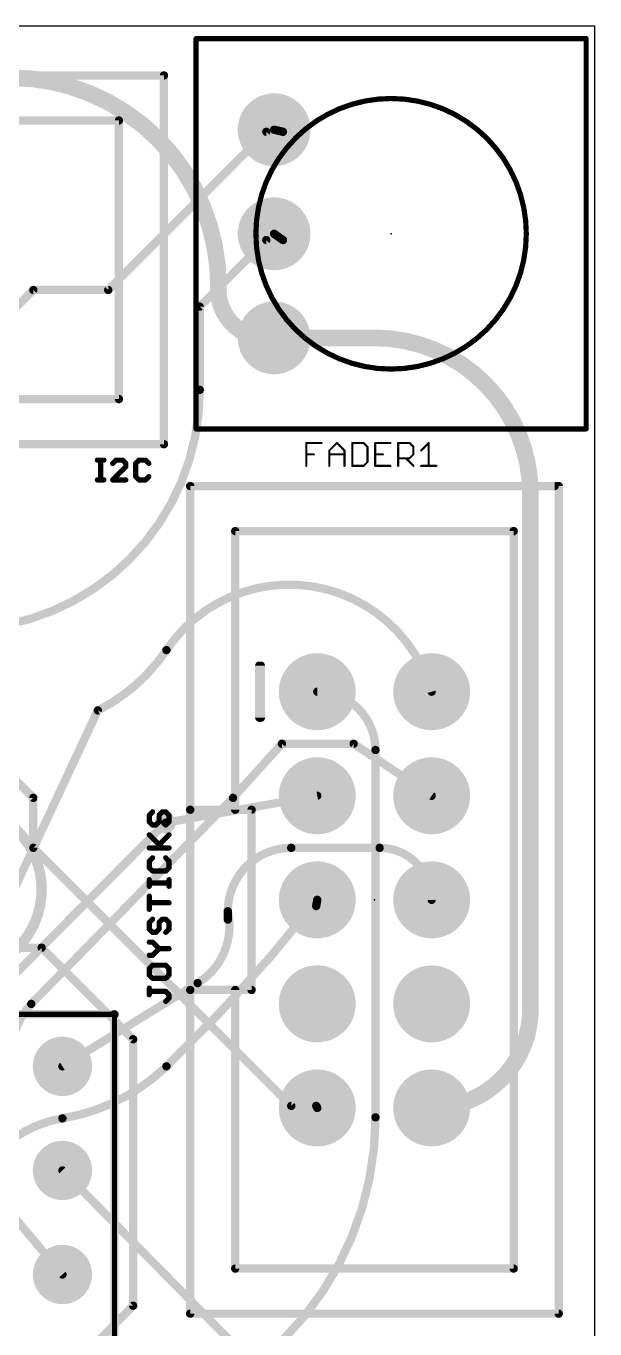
# Model space of a CAD drawing. Extents: x 0 to 40.9, y -0.1 to 59.7.
# Drawn here: x 27.05 to 40.95, y 27.88 to 59.68 of the extents above; entities that cross this region are included whole.
import ezdxf

# ---------------------------------------------------------------- set-up
doc = ezdxf.new("R2010")
doc.units = 0
for name, color, linetype in [('1', 22, 'CONTINUOUS'), ('16', 175, 'CONTINUOUS'), ('17', 82, 'CONTINUOUS'), ('18', 82, 'CONTINUOUS'), ('20', 7, 'CONTINUOUS'), ('21', 253, 'CONTINUOUS'), ('22', 253, 'CONTINUOUS'), ('23', 7, 'CONTINUOUS'), ('25', 253, 'CONTINUOUS'), ('51', 253, 'CONTINUOUS')]:
    doc.layers.add(name, color=color, linetype=linetype)

# ---------------------------------------------------------------- blocks, each defined once
blk = doc.blocks.new('ROUNDP')
at = {"const_width": 0.5}
blk.add_lwpolyline([(0, -0.25, 1), (0, 0.25, 1), (0, -0.25)], format="xyb", dxfattribs=at)
blk = doc.blocks.new('RECT')
blk.add_solid([(-0.5, -0.5), (0.5, -0.5), (-0.5, 0.5), (0.5, 0.5)])
blk = doc.blocks.new('ROUNDV')
at = {"const_width": 0.5}
blk.add_lwpolyline([(0, -0.25, 1), (0, 0.25, 1), (0, -0.25)], format="xyb", dxfattribs=at)

msp = doc.modelspace()

# ---------------------------------------------------------------- linework, layer by layer
at = {"layer": '1'}
for points, const_width in [([(31.75, 53.34, 0.4142), (26.67, 58.42)], 0.4064), ([(31.75, 53.34, 0.4806), (33.1089, 52.07)], 0.4064), ([(31.6484, 53.34, 1), (31.8516, 53.34)], 0.2032), ([(31.8513, 53.3322, 1), (31.6487, 53.3478)], 0.2032), ([(33.1089, 52.1716, 1), (33.1089, 51.9684)], 0.2032), ([(33.1235, 51.9695, 1), (33.0943, 52.1705)], 0.2032), ([(39.37, 48.26, 0.4142), (35.56, 52.07)], 0.4064), ([(35.56, 52.1716, 1), (35.56, 51.9684)], 0.2032), ([(35.56, 51.9684, 1), (35.56, 52.1716)], 0.2032), ([(39.4716, 48.26, 1), (39.2684, 48.26)], 0.2032), ([(39.2684, 48.26, 1), (39.4716, 48.26)], 0.2032), ([(35.5854, 42.0116, 0.4142), (34.163, 43.434)], 0.2032), ([(34.163, 43.4848, 1), (34.163, 43.3832)], 0.1016), ([(35.6362, 42.0116, 1), (35.5346, 42.0116)], 0.1016), ([(35.5346, 42.0116, 1), (35.6362, 42.0116)], 0.1016), ([(27.2796, 40.8432, 1), (27.178, 40.8432)], 0.1016), ([(27.1929, 40.8073, 1), (27.2647, 40.8791)], 0.1016), ([(34.1719, 40.844, 1), (34.1541, 40.944)], 0.1016), ([(30.4457, 40.2836, 1), (30.4635, 40.1836)], 0.1016), ([(27.2647, 39.6599, 1), (27.1929, 39.5881)], 0.1016), ([(27.178, 39.624, 1), (27.2796, 39.624)], 0.1016), ([(27.4679, 37.2215, 1), (27.3961, 37.1497)], 0.1016), ([(27.432, 37.1348, 1), (27.432, 37.2364)], 0.1016), ([(36.957, 33.274, 0.4142), (39.37, 35.687)], 0.4064), ([(39.4716, 35.687, 1), (39.2684, 35.687)], 0.2032), ([(39.2684, 35.687, 1), (39.4716, 35.687)], 0.2032), ([(29.718, 34.9504, 1), (29.6164, 34.9504)], 0.1016), ([(29.6313, 34.9145, 1), (29.7031, 34.9863)], 0.1016), ([(33.528, 33.3756, 1), (33.528, 33.274)], 0.1016), ([(33.4921, 33.2889, 1), (33.5639, 33.3607)], 0.1016), ([(34.183, 33.3475, 1), (34.0922, 33.3021)], 0.1016), ([(34.1376, 33.274, 1), (34.1376, 33.3756)], 0.1016), ([(36.957, 33.3756, 1), (36.957, 33.1724)], 0.2032), ([(27.94, 25.4, 0.4142), (35.5854, 33.0454)], 0.2032), ([(34.1176, 33.2513, 1), (34.2084, 33.2967)], 0.1016), ([(35.6362, 33.0454, 1), (35.5346, 33.0454)], 0.1016), ([(35.5346, 33.0454, 1), (35.6362, 33.0454)], 0.1016), ([(27.9011, 29.1773, 1), (27.9789, 29.2427)], 0.1016), ([(29.6164, 28.448, 1), (29.718, 28.448)], 0.1016), ([(29.7031, 28.4121, 1), (29.6313, 28.4839)], 0.1016)]:
    msp.add_lwpolyline(points, format="xyb", dxfattribs=dict(at, const_width=const_width))
for points, const_width in [([(33.1089, 52.07), (35.56, 52.07)], 0.4064), ([(39.37, 48.26), (39.37, 35.687)], 0.4064), ([(24.9936, 43.0784), (27.2288, 40.8432)], 0.2032), ([(35.5854, 33.0454), (35.5854, 42.0116)], 0.2032), ([(27.2288, 40.8432), (27.2288, 39.624)], 0.2032), ([(30.4546, 40.2336), (34.163, 40.894)], 0.2032), ([(27.2288, 39.624), (33.528, 33.3248)], 0.2032), ([(25.4, 37.1856), (27.432, 37.1856)], 0.2032), ([(27.432, 37.1856), (29.6672, 34.9504)], 0.2032), ([(29.6672, 34.9504), (29.6672, 28.448)], 0.2032), ([(27.94, 29.21), (24.1808, 33.6804)], 0.2032), ([(33.528, 33.3248), (34.1376, 33.3248)], 0.2032), ([(34.1376, 33.3248), (34.163, 33.274)], 0.2032), ([(29.6672, 28.448), (28.0416, 26.8224)], 0.2032)]:
    msp.add_lwpolyline(points, dxfattribs=dict(at, const_width=const_width))
at = {"layer": '16', "const_width": 0.2032}
for points in [[(33.3248, 57.0992), (33.1089, 57.15)], [(29.0576, 53.2384), (32.9184, 57.0992)], [(32.9184, 57.0992), (33.3248, 57.0992)], [(33.3248, 54.4576), (33.1089, 54.61)], [(32.9184, 54.4576), (31.2928, 52.832)], [(33.3248, 54.4576), (32.9184, 54.4576)], [(26.8224, 52.832), (27.2288, 53.2384)], [(27.2288, 53.2384), (29.0576, 53.2384)], [(31.2928, 50.8), (31.2928, 52.832)], [(26.7716, 38.6334), (28.8036, 42.9768)], [(33.2994, 42.164), (32.1056, 40.8432)], [(35.052, 42.164), (33.2994, 42.164)], [(36.957, 40.894), (35.052, 42.164)], [(32.1056, 40.8432), (27.178, 35.814)], [(26.2128, 35.9664), (30.4546, 40.2336)], [(33.528, 39.624), (35.687, 39.624)], [(31.9786, 38.0746), (31.9786, 37.8714)], [(34.163, 38.354), (34.1376, 38.2016)], [(27.94, 34.29), (31.242, 36.322)], [(36.957, 22.606), (27.94, 31.75)]]:
    msp.add_lwpolyline(points, dxfattribs=at)
at = {"layer": '16'}
for points, const_width in [([(33.1205, 57.1994, 1), (33.0973, 57.1006)], 0.1016), ([(32.9184, 57.15, 1), (32.9184, 57.0484)], 0.1016), ([(32.9543, 57.0633, 1), (32.8825, 57.1351)], 0.1016), ([(33.3132, 57.0498, 1), (33.3364, 57.1486)], 0.1016), ([(33.3248, 57.0484, 1), (33.3248, 57.15)], 0.1016), ([(33.1382, 54.6515, 1), (33.0796, 54.5685)], 0.1016), ([(32.9184, 54.5084, 1), (32.9184, 54.4068)], 0.1016), ([(32.9543, 54.4217, 1), (32.8825, 54.4935)], 0.1016), ([(33.2955, 54.4161, 1), (33.3541, 54.4991)], 0.1016), ([(33.3248, 54.4068, 1), (33.3248, 54.5084)], 0.1016), ([(27.2288, 53.2892, 1), (27.2288, 53.1876)], 0.1016), ([(27.2647, 53.2025, 1), (27.1929, 53.2743)], 0.1016), ([(29.0217, 53.2743, 1), (29.0935, 53.2025)], 0.1016), ([(29.0576, 53.1876, 1), (29.0576, 53.2892)], 0.1016), ([(31.3436, 52.832, 1), (31.242, 52.832)], 0.1016), ([(31.2569, 52.8679, 1), (31.3287, 52.7961)], 0.1016), ([(25.4508, 44.958, 0.4142), (31.2928, 50.8)], 0.2032), ([(31.3436, 50.8, 1), (31.242, 50.8)], 0.1016), ([(31.242, 50.8, 1), (31.3436, 50.8)], 0.1016), ([(36.957, 43.434, 0.6367), (30.48, 44.45)], 0.2032), ([(28.8036, 42.9768, 0.1294), (30.48, 44.45)], 0.2032), ([(30.4379, 44.4784, 1), (30.5221, 44.4216)], 0.1016), ([(30.5221, 44.4216, 1), (30.4379, 44.4784)], 0.1016), ([(36.9082, 43.4199, 1), (37.0058, 43.4481)], 0.1016), ([(28.7809, 43.0222, 1), (28.8263, 42.9314)], 0.1016), ([(28.8496, 42.9553, 1), (28.7576, 42.9983)], 0.1016), ([(33.2994, 42.2148, 1), (33.2994, 42.1132)], 0.1016), ([(33.3371, 42.1299, 1), (33.2617, 42.1981)], 0.1016), ([(35.0802, 42.2063, 1), (35.0238, 42.1217)], 0.1016), ([(35.052, 42.1132, 1), (35.052, 42.2148)], 0.1016), ([(32.0679, 40.8773, 1), (32.1433, 40.8091)], 0.1016), ([(32.1419, 40.8076, 1), (32.0693, 40.8788)], 0.1016), ([(36.9288, 40.8517, 1), (36.9852, 40.9363)], 0.1016), ([(30.4906, 40.1978, 1), (30.4186, 40.2694)], 0.1016), ([(33.528, 39.624, 0.4142), (31.9786, 38.0746)], 0.2032), ([(33.528, 39.6748, 1), (33.528, 39.5732)], 0.1016), ([(33.528, 39.5732, 1), (33.528, 39.6748)], 0.1016), ([(36.957, 38.354, 0.4142), (35.687, 39.624)], 0.2032), ([(35.687, 39.6748, 1), (35.687, 39.5732)], 0.1016), ([(35.687, 39.5732, 1), (35.687, 39.6748)], 0.1016), ([(30.48, 34.29, 0.0352), (34.163, 38.354)], 0.2032), ([(31.242, 36.322, 0.321), (31.9786, 38.0746)], 0.2032), ([(32.0294, 38.0746, 1), (31.9278, 38.0746)], 0.1016), ([(32.0281, 38.0859, 1), (31.9291, 38.0633)], 0.1016), ([(34.0875, 38.21, 1), (34.1877, 38.1932)], 0.1016), ([(34.2131, 38.3456, 1), (34.1129, 38.3624)], 0.1016), ([(34.2029, 38.3226, 1), (34.1231, 38.3854)], 0.1016), ([(36.9062, 38.354, 1), (37.0078, 38.354)], 0.1016), ([(31.9278, 38.0746, 1), (32.0294, 38.0746)], 0.1016), ([(31.9278, 37.8714, 1), (32.0294, 37.8714)], 0.1016), ([(31.2154, 36.3653, 1), (31.2686, 36.2787)], 0.1016), ([(31.2686, 36.2787, 1), (31.2154, 36.3653)], 0.1016), ([(27.178, 35.814, 0.179), (26.67, 34.544)], 0.2032), ([(27.1417, 35.8496, 1), (27.2143, 35.7784)], 0.1016), ([(27.2157, 35.7799, 1), (27.1403, 35.8481)], 0.1016), ([(27.94, 33.02, 0.1514), (30.48, 34.29)], 0.2032), ([(27.9134, 34.3333, 1), (27.9666, 34.2467)], 0.1016), ([(30.4449, 34.3267, 1), (30.5151, 34.2533)], 0.1016), ([(30.5151, 34.2533, 1), (30.4449, 34.3267)], 0.1016), ([(27.94, 33.02, 0.1514), (26.416, 32.258)], 0.2032), ([(27.9317, 33.0701, 1), (27.9483, 32.9699)], 0.1016), ([(27.9483, 32.9699, 1), (27.9317, 33.0701)], 0.1016), ([(27.9762, 31.7857, 1), (27.9038, 31.7143)], 0.1016)]:
    msp.add_lwpolyline(points, format="xyb", dxfattribs=dict(at, const_width=const_width))
at = {"layer": '20'}
for p, q in [((40.945, 59.68), (0, 59.68)), ((40.945, 0), (40.945, 59.68))]:
    msp.add_line(p, q, dxfattribs=at)
at = {"layer": '21'}
for points, const_width in [([(31.2039, 59.4043, 1), (31.2039, 59.3407)], 0.0635), ([(31.2356, 59.3725, 1), (31.1722, 59.3725)], 0.0635), ([(40.7607, 59.3725, 1), (40.6972, 59.3725)], 0.0635), ([(40.7289, 59.3407, 1), (40.7289, 59.4043)], 0.0635), ([(30.4708, 58.475, 1), (30.3692, 58.475)], 0.1016), ([(30.42, 58.4242, 1), (30.42, 58.5258)], 0.1016), ([(35.9664, 51.308, 1), (35.9664, 57.912, 1), (35.9664, 51.308)], 0.127), ([(31.2039, 49.8793, 1), (31.2039, 49.8158)], 0.0635), ([(31.1722, 49.8475, 1), (31.2356, 49.8475)], 0.0635), ([(40.6972, 49.8475, 1), (40.7607, 49.8475)], 0.0635), ([(40.7289, 49.8158, 1), (40.7289, 49.8793)], 0.0635), ([(30.3692, 49.475, 1), (30.4708, 49.475)], 0.1016), ([(30.42, 49.4242, 1), (30.42, 49.5258)], 0.1016), ([(31.1108, 48.454, 1), (31.0092, 48.454)], 0.1016), ([(31.06, 48.5048, 1), (31.06, 48.4032)], 0.1016), ([(39.96, 48.4032, 1), (39.96, 48.5048)], 0.1016), ([(40.1108, 48.454, 1), (40.0092, 48.454)], 0.1016), ([(32.8358, 44.069, 1), (32.7342, 44.069)], 0.1016), ([(32.7342, 42.799, 1), (32.8358, 42.799)], 0.1016), ([(31.1108, 40.554, 1), (31.0092, 40.554)], 0.1016), ([(31.06, 40.6048, 1), (31.06, 40.5032)], 0.1016), ([(31.0092, 40.554, 1), (31.1108, 40.554)], 0.1016), ([(32.6108, 40.554, 1), (32.5092, 40.554)], 0.1016), ([(32.56, 40.5032, 1), (32.56, 40.6048)], 0.1016), ([(27.432, 38.608, 0.2206), (26.7126, 40.1592)], 0.254), ([(26.4082, 36.8437, 0.2691), (27.432, 38.608)], 0.254), ([(31.1108, 36.154, 1), (31.0092, 36.154)], 0.1016), ([(31.06, 36.2048, 1), (31.06, 36.1032)], 0.1016), ([(32.56, 36.1032, 1), (32.56, 36.2048)], 0.1016), ([(31.0092, 36.154, 1), (31.1108, 36.154)], 0.1016), ([(32.5092, 36.154, 1), (32.6108, 36.154)], 0.1016), ([(29.2608, 35.56, 1), (29.1592, 35.56)], 0.1016), ([(29.21, 35.5092, 1), (29.21, 35.6108)], 0.1016), ([(31.06, 28.3048, 1), (31.06, 28.2032)], 0.1016), ([(31.0092, 28.254, 1), (31.1108, 28.254)], 0.1016), ([(40.0092, 28.254, 1), (40.1108, 28.254)], 0.1016), ([(40.06, 28.2032, 1), (40.06, 28.3048)], 0.1016)]:
    msp.add_lwpolyline(points, format="xyb", dxfattribs=dict(at, const_width=const_width))
for points, const_width in [([(31.2039, 59.3725), (31.2039, 49.8475)], 0.127), ([(40.7289, 59.3725), (31.2039, 59.3725)], 0.127), ([(40.7289, 49.8475), (40.7289, 59.3725)], 0.127), ([(10.22, 58.475), (30.42, 58.475)], 0.2032), ([(30.42, 58.475), (30.42, 49.475)], 0.2032), ([(31.2039, 49.8475), (40.7289, 49.8475)], 0.127), ([(30.42, 49.475), (22.52, 49.475)], 0.2032), ([(31.06, 40.554), (31.06, 48.454)], 0.2032), ([(31.06, 48.454), (39.96, 48.454)], 0.2032), ([(40.06, 48.454), (40.06, 28.254)], 0.2032), ([(32.785, 44.069), (32.785, 42.799)], 0.2032), ([(31.06, 36.154), (31.06, 40.554)], 0.2032), ([(31.06, 40.554), (32.56, 40.554)], 0.2032), ([(32.56, 40.554), (32.56, 36.154)], 0.2032), ([(31.06, 28.254), (31.06, 36.154)], 0.2032), ([(32.56, 36.154), (31.06, 36.154)], 0.2032), ([(11.43, 35.56), (29.21, 35.56)], 0.2032), ([(29.21, 35.56), (29.21, 0)], 0.2032), ([(40.06, 28.254), (31.06, 28.254)], 0.2032)]:
    msp.add_lwpolyline(points, dxfattribs=dict(at, const_width=const_width))
at = {"layer": '22', "const_width": 0.2032}
msp.add_lwpolyline([(32.747, 44.069), (32.747, 42.799)], dxfattribs=at)
at = {"layer": '22', "const_width": 0.1016}
for points in [[(32.7978, 44.069, 1), (32.6962, 44.069)], [(32.6962, 42.799, 1), (32.7978, 42.799)]]:
    msp.add_lwpolyline(points, format="xyb", dxfattribs=at)
at = {"layer": '23'}
for p in [(35.9664, 54.61), (35.56, 38.354)]:
    msp.add_point(p, dxfattribs=at)
at = {"layer": '25'}
for points, const_width in [([(33.8939, 48.9458), (33.8939, 49.5051)], 0.0508), ([(33.8939, 49.5051), (34.2668, 49.5051)], 0.0508), ([(34.4552, 49.3187), (34.6417, 49.5051)], 0.0508), ([(34.4552, 48.9458), (34.4552, 49.3187)], 0.0508), ([(34.6417, 49.5051), (34.8281, 49.3187)], 0.0508), ([(34.8281, 49.3187), (34.8281, 48.9458)], 0.0508), ([(35.0166, 49.5051), (35.0166, 48.9458)], 0.0508), ([(35.2962, 49.5051), (35.0166, 49.5051)], 0.0508), ([(35.3894, 49.4119), (35.2962, 49.5051)], 0.0508), ([(35.3894, 49.039), (35.3894, 49.4119)], 0.0508), ([(35.9507, 49.5051), (35.5779, 49.5051)], 0.0508), ([(35.5779, 49.5051), (35.5779, 48.9458)], 0.0508), ([(36.1392, 48.9458), (36.1392, 49.5051)], 0.0508), ([(36.1392, 49.5051), (36.4188, 49.5051)], 0.0508), ([(36.4188, 49.5051), (36.512, 49.4119)], 0.0508), ([(36.512, 49.4119), (36.512, 49.2254)], 0.0508), ([(36.7005, 49.3187), (36.8869, 49.5051)], 0.0508), ([(36.8869, 49.5051), (36.8869, 48.9458)], 0.0508), ([(28.7927, 49.0859), (28.9537, 49.0859)], 0.127), ([(28.8732, 48.6029), (28.8732, 49.0859)], 0.127), ([(29.2474, 49.0859), (29.1669, 49.0054)], 0.127), ([(29.1669, 48.6029), (29.4889, 48.9249)], 0.127), ([(29.4084, 49.0859), (29.2474, 49.0859)], 0.127), ([(29.4889, 49.0054), (29.4084, 49.0859)], 0.127), ([(29.4889, 48.9249), (29.4889, 49.0054)], 0.127), ([(29.8087, 49.0859), (29.7282, 49.0054)], 0.127), ([(29.7282, 49.0054), (29.7282, 48.6834)], 0.127), ([(29.9697, 49.0859), (29.8087, 49.0859)], 0.127), ([(30.0502, 49.0054), (29.9697, 49.0859)], 0.127), ([(33.8939, 49.2254), (34.0804, 49.2254)], 0.0508), ([(34.4552, 49.2254), (34.8281, 49.2254)], 0.0508), ([(35.0166, 48.9458), (35.2962, 48.9458)], 0.0508), ([(35.2962, 48.9458), (35.3894, 49.039)], 0.0508), ([(35.5779, 49.2254), (35.7643, 49.2254)], 0.0508), ([(35.5779, 48.9458), (35.9507, 48.9458)], 0.0508), ([(36.4188, 49.1322), (36.1392, 49.1322)], 0.0508), ([(36.3256, 49.1322), (36.512, 48.9458)], 0.0508), ([(36.512, 49.2254), (36.4188, 49.1322)], 0.0508), ([(36.7005, 48.9458), (37.0733, 48.9458)], 0.0508), ([(28.7927, 48.6029), (28.9537, 48.6029)], 0.127), ([(29.4889, 48.6029), (29.1669, 48.6029)], 0.127), ([(29.7282, 48.6834), (29.8087, 48.6029)], 0.127), ([(29.8087, 48.6029), (29.9697, 48.6029)], 0.127), ([(29.9697, 48.6029), (30.0502, 48.6834)], 0.127), ([(30.141, 40.5029), (30.0605, 40.4224)], 0.127), ([(30.0605, 40.4224), (30.0605, 40.2614)], 0.127), ([(30.302, 40.4224), (30.3825, 40.5029)], 0.127), ([(30.302, 40.2614), (30.302, 40.4224)], 0.127), ([(30.3825, 40.5029), (30.463, 40.5029)], 0.127), ([(30.463, 40.5029), (30.5435, 40.4224)], 0.127), ([(30.5435, 40.4224), (30.5435, 40.2614)], 0.127), ([(30.0605, 40.2614), (30.141, 40.1809)], 0.127), ([(30.141, 40.1809), (30.2215, 40.1809)], 0.127), ([(30.2215, 40.1809), (30.302, 40.2614)], 0.127), ([(30.5435, 40.2614), (30.463, 40.1809)], 0.127), ([(30.3825, 39.6196), (30.0605, 39.9416)], 0.127), ([(30.302, 39.7001), (30.5435, 39.9416)], 0.127), ([(30.0605, 39.6196), (30.5435, 39.6196)], 0.127), ([(30.141, 39.3803), (30.0605, 39.2998)], 0.127), ([(30.5435, 39.2998), (30.463, 39.3803)], 0.127), ([(30.0605, 39.2998), (30.0605, 39.1388)], 0.127), ([(30.0605, 39.1388), (30.141, 39.0583)], 0.127), ([(30.141, 39.0583), (30.463, 39.0583)], 0.127), ([(30.463, 39.0583), (30.5435, 39.1388)], 0.127), ([(30.5435, 39.1388), (30.5435, 39.2998)], 0.127), ([(30.0605, 38.684), (30.0605, 38.8451)], 0.127), ([(30.5435, 38.7645), (30.0605, 38.7645)], 0.127), ([(30.5435, 38.684), (30.5435, 38.8451)], 0.127), ([(30.0605, 38.1227), (30.0605, 38.4447)], 0.127), ([(30.5435, 38.2837), (30.0605, 38.2837)], 0.127), ([(30.141, 37.8834), (30.0605, 37.8029)], 0.127), ([(30.0605, 37.8029), (30.0605, 37.6419)], 0.127), ([(30.302, 37.8029), (30.3825, 37.8834)], 0.127), ([(30.302, 37.6419), (30.302, 37.8029)], 0.127), ([(30.3825, 37.8834), (30.463, 37.8834)], 0.127), ([(30.463, 37.8834), (30.5435, 37.8029)], 0.127), ([(30.5435, 37.8029), (30.5435, 37.6419)], 0.127), ([(30.0605, 37.6419), (30.141, 37.5614)], 0.127), ([(30.141, 37.5614), (30.2215, 37.5614)], 0.127), ([(30.2215, 37.5614), (30.302, 37.6419)], 0.127), ([(30.5435, 37.6419), (30.463, 37.5614)], 0.127), ([(30.141, 37.3221), (30.0605, 37.3221)], 0.127), ([(30.302, 37.1611), (30.141, 37.3221)], 0.127), ([(30.141, 37.0001), (30.302, 37.1611)], 0.127), ([(30.302, 37.1611), (30.5435, 37.1611)], 0.127), ([(30.0605, 37.0001), (30.141, 37.0001)], 0.127), ([(30.141, 36.7608), (30.0605, 36.6803)], 0.127), ([(30.0605, 36.6803), (30.0605, 36.5193)], 0.127), ([(30.0605, 36.5193), (30.141, 36.4388)], 0.127), ([(30.463, 36.7608), (30.141, 36.7608)], 0.127), ([(30.5435, 36.6803), (30.463, 36.7608)], 0.127), ([(30.463, 36.4388), (30.5435, 36.5193)], 0.127), ([(30.5435, 36.5193), (30.5435, 36.6803)], 0.127), ([(30.0605, 36.0385), (30.0605, 36.1995)], 0.127), ([(30.141, 36.4388), (30.463, 36.4388)], 0.127), ([(30.463, 36.119), (30.0605, 36.119)], 0.127), ([(30.5435, 36.0385), (30.463, 36.119)], 0.127), ([(30.463, 35.8775), (30.5435, 35.958)], 0.127), ([(30.5435, 35.958), (30.5435, 36.0385)], 0.127)]:
    msp.add_lwpolyline(points, dxfattribs=dict(at, const_width=const_width))
for points, const_width in [([(33.9066, 49.5051, 1), (33.8812, 49.5051)], 0.0254), ([(33.8939, 49.5178, 1), (33.8939, 49.4924)], 0.0254), ([(34.2668, 49.4924, 1), (34.2668, 49.5178)], 0.0254), ([(34.4679, 49.3187, 1), (34.4425, 49.3187)], 0.0254), ([(34.4463, 49.3276, 1), (34.4642, 49.3097)], 0.0254), ([(34.6506, 49.5141, 1), (34.6327, 49.4961)], 0.0254), ([(34.6506, 49.4961, 1), (34.6327, 49.5141)], 0.0254), ([(34.8408, 49.3187, 1), (34.8154, 49.3187)], 0.0254), ([(34.8191, 49.3097, 1), (34.8371, 49.3276)], 0.0254), ([(35.0293, 49.5051, 1), (35.0038, 49.5051)], 0.0254), ([(35.0166, 49.5178, 1), (35.0166, 49.4924)], 0.0254), ([(35.3052, 49.5141, 1), (35.2872, 49.4961)], 0.0254), ([(35.2962, 49.4924, 1), (35.2962, 49.5178)], 0.0254), ([(35.4021, 49.4119, 1), (35.3767, 49.4119)], 0.0254), ([(35.3804, 49.4029, 1), (35.3984, 49.4208)], 0.0254), ([(35.5779, 49.5178, 1), (35.5779, 49.4924)], 0.0254), ([(35.5906, 49.5051, 1), (35.5652, 49.5051)], 0.0254), ([(35.9507, 49.4924, 1), (35.9507, 49.5178)], 0.0254), ([(36.1519, 49.5051, 1), (36.1265, 49.5051)], 0.0254), ([(36.1392, 49.5178, 1), (36.1392, 49.4924)], 0.0254), ([(36.4278, 49.5141, 1), (36.4098, 49.4961)], 0.0254), ([(36.4188, 49.4924, 1), (36.4188, 49.5178)], 0.0254), ([(36.5247, 49.4119, 1), (36.4993, 49.4119)], 0.0254), ([(36.503, 49.4029, 1), (36.521, 49.4208)], 0.0254), ([(36.6915, 49.3276, 1), (36.7095, 49.3097)], 0.0254), ([(36.8996, 49.5051, 1), (36.8742, 49.5051)], 0.0254), ([(36.8959, 49.4961, 1), (36.8779, 49.5141)], 0.0254), ([(28.7927, 49.1177, 1), (28.7927, 49.0542)], 0.0635), ([(28.9049, 49.0859, 1), (28.8414, 49.0859)], 0.0635), ([(28.9537, 49.0542, 1), (28.9537, 49.1177)], 0.0635), ([(29.1444, 49.0279, 1), (29.1893, 48.983)], 0.0635), ([(29.2474, 49.1177, 1), (29.2474, 49.0542)], 0.0635), ([(29.2698, 49.0635, 1), (29.2249, 49.1084)], 0.0635), ([(29.4308, 49.1084, 1), (29.3859, 49.0635)], 0.0635), ([(29.4084, 49.0542, 1), (29.4084, 49.1177)], 0.0635), ([(29.5206, 49.0054, 1), (29.4571, 49.0054)], 0.0635), ([(29.4664, 48.983, 1), (29.5113, 49.0279)], 0.0635), ([(29.5113, 48.9025, 1), (29.4664, 48.9474)], 0.0635), ([(29.7599, 49.0054, 1), (29.6964, 49.0054)], 0.0635), ([(29.7057, 49.0279, 1), (29.7506, 48.983)], 0.0635), ([(29.8087, 49.1177, 1), (29.8087, 49.0542)], 0.0635), ([(29.8311, 49.0635, 1), (29.7862, 49.1084)], 0.0635), ([(29.9921, 49.1084, 1), (29.9472, 49.0635)], 0.0635), ([(29.9697, 49.0542, 1), (29.9697, 49.1177)], 0.0635), ([(30.0277, 48.983, 1), (30.0726, 49.0279)], 0.0635), ([(33.8939, 49.2381, 1), (33.8939, 49.2127)], 0.0254), ([(34.0804, 49.2127, 1), (34.0804, 49.2381)], 0.0254), ([(34.4552, 49.2381, 1), (34.4552, 49.2127)], 0.0254), ([(34.8281, 49.2127, 1), (34.8281, 49.2381)], 0.0254), ([(35.0166, 48.9585, 1), (35.0166, 48.9331)], 0.0254), ([(35.2962, 48.9331, 1), (35.2962, 48.9585)], 0.0254), ([(35.3767, 49.039, 1), (35.4021, 49.039)], 0.0254), ([(35.3984, 49.03, 1), (35.3804, 49.048)], 0.0254), ([(35.5779, 49.2381, 1), (35.5779, 49.2127)], 0.0254), ([(35.5779, 48.9585, 1), (35.5779, 48.9331)], 0.0254), ([(35.7643, 49.2127, 1), (35.7643, 49.2381)], 0.0254), ([(35.9507, 48.9331, 1), (35.9507, 48.9585)], 0.0254), ([(36.1392, 49.1449, 1), (36.1392, 49.1195)], 0.0254), ([(36.3346, 49.1412, 1), (36.3166, 49.1232)], 0.0254), ([(36.4098, 49.1412, 1), (36.4278, 49.1232)], 0.0254), ([(36.4188, 49.1195, 1), (36.4188, 49.1449)], 0.0254), ([(36.4993, 49.2254, 1), (36.5247, 49.2254)], 0.0254), ([(36.521, 49.2165, 1), (36.503, 49.2344)], 0.0254), ([(36.7005, 48.9585, 1), (36.7005, 48.9331)], 0.0254), ([(37.0733, 48.9331, 1), (37.0733, 48.9585)], 0.0254), ([(28.7927, 48.6347, 1), (28.7927, 48.5712)], 0.0635), ([(28.9537, 48.5712, 1), (28.9537, 48.6347)], 0.0635), ([(29.1444, 48.6254, 1), (29.1893, 48.5804)], 0.0635), ([(29.1669, 48.6347, 1), (29.1669, 48.5712)], 0.0635), ([(29.4571, 48.9249, 1), (29.5206, 48.9249)], 0.0635), ([(29.4889, 48.5712, 1), (29.4889, 48.6347)], 0.0635), ([(29.7506, 48.7059, 1), (29.7057, 48.6609)], 0.0635), ([(29.6964, 48.6834, 1), (29.7599, 48.6834)], 0.0635), ([(29.8087, 48.6347, 1), (29.8087, 48.5712)], 0.0635), ([(29.7862, 48.5804, 1), (29.8311, 48.6254)], 0.0635), ([(29.9472, 48.6254, 1), (29.9921, 48.5804)], 0.0635), ([(29.9697, 48.5712, 1), (29.9697, 48.6347)], 0.0635), ([(30.0726, 48.6609, 1), (30.0277, 48.7059)], 0.0635), ([(33.8812, 48.9458, 1), (33.9066, 48.9458)], 0.0254), ([(34.4425, 48.9458, 1), (34.4679, 48.9458)], 0.0254), ([(34.8154, 48.9458, 1), (34.8408, 48.9458)], 0.0254), ([(35.0038, 48.9458, 1), (35.0293, 48.9458)], 0.0254), ([(35.2872, 48.9548, 1), (35.3052, 48.9368)], 0.0254), ([(35.5652, 48.9458, 1), (35.5906, 48.9458)], 0.0254), ([(36.1265, 48.9458, 1), (36.1519, 48.9458)], 0.0254), ([(36.503, 48.9368, 1), (36.521, 48.9548)], 0.0254), ([(36.8742, 48.9458, 1), (36.8996, 48.9458)], 0.0254), ([(28.8414, 48.6029, 1), (28.9049, 48.6029)], 0.0635), ([(30.0922, 40.4224, 1), (30.0287, 40.4224)], 0.0635), ([(30.038, 40.4448, 1), (30.0829, 40.3999)], 0.0635), ([(30.1634, 40.4804, 1), (30.1185, 40.5253)], 0.0635), ([(30.3337, 40.4224, 1), (30.2702, 40.4224)], 0.0635), ([(30.2795, 40.4448, 1), (30.3244, 40.3999)], 0.0635), ([(30.3825, 40.5346, 1), (30.3825, 40.4711)], 0.0635), ([(30.4049, 40.4804, 1), (30.36, 40.5253)], 0.0635), ([(30.4855, 40.5253, 1), (30.4405, 40.4804)], 0.0635), ([(30.463, 40.4711, 1), (30.463, 40.5346)], 0.0635), ([(30.5753, 40.4224, 1), (30.5118, 40.4224)], 0.0635), ([(30.521, 40.3999, 1), (30.566, 40.4448)], 0.0635), ([(30.0829, 40.2838, 1), (30.038, 40.2389)], 0.0635), ([(30.0287, 40.2614, 1), (30.0922, 40.2614)], 0.0635), ([(30.141, 40.2126, 1), (30.141, 40.1491)], 0.0635), ([(30.1185, 40.1584, 1), (30.1634, 40.2033)], 0.0635), ([(30.199, 40.2033, 1), (30.2439, 40.1584)], 0.0635), ([(30.2215, 40.1491, 1), (30.2215, 40.2126)], 0.0635), ([(30.2702, 40.2614, 1), (30.3337, 40.2614)], 0.0635), ([(30.3244, 40.2389, 1), (30.2795, 40.2838)], 0.0635), ([(30.4405, 40.2033, 1), (30.4855, 40.1584)], 0.0635), ([(30.5118, 40.2614, 1), (30.5753, 40.2614)], 0.0635), ([(30.566, 40.2389, 1), (30.521, 40.2838)], 0.0635), ([(30.0829, 39.964, 1), (30.038, 39.9191)], 0.0635), ([(30.2795, 39.7225, 1), (30.3244, 39.6776)], 0.0635), ([(30.566, 39.9191, 1), (30.521, 39.964)], 0.0635), ([(30.0605, 39.6513, 1), (30.0605, 39.5878)], 0.0635), ([(30.1634, 39.3578, 1), (30.1185, 39.4027)], 0.0635), ([(30.36, 39.5971, 1), (30.4049, 39.642)], 0.0635), ([(30.4855, 39.4027, 1), (30.4405, 39.3578)], 0.0635), ([(30.5435, 39.5878, 1), (30.5435, 39.6513)], 0.0635), ([(30.0922, 39.2998, 1), (30.0287, 39.2998)], 0.0635), ([(30.038, 39.3222, 1), (30.0829, 39.2773)], 0.0635), ([(30.0829, 39.1612, 1), (30.038, 39.1163)], 0.0635), ([(30.0287, 39.1388, 1), (30.0922, 39.1388)], 0.0635), ([(30.141, 39.09, 1), (30.141, 39.0265)], 0.0635), ([(30.463, 39.0265, 1), (30.463, 39.09)], 0.0635), ([(30.5753, 39.2998, 1), (30.5118, 39.2998)], 0.0635), ([(30.5118, 39.1388, 1), (30.5753, 39.1388)], 0.0635), ([(30.521, 39.2773, 1), (30.566, 39.3222)], 0.0635), ([(30.566, 39.1163, 1), (30.521, 39.1612)], 0.0635), ([(30.0922, 38.8451, 1), (30.0287, 38.8451)], 0.0635), ([(30.0605, 38.7963, 1), (30.0605, 38.7328)], 0.0635), ([(30.1185, 39.0358, 1), (30.1634, 39.0807)], 0.0635), ([(30.4405, 39.0807, 1), (30.4855, 39.0358)], 0.0635), ([(30.5753, 38.8451, 1), (30.5118, 38.8451)], 0.0635), ([(30.5435, 38.7328, 1), (30.5435, 38.7963)], 0.0635), ([(30.0287, 38.684, 1), (30.0922, 38.684)], 0.0635), ([(30.0922, 38.4447, 1), (30.0287, 38.4447)], 0.0635), ([(30.5118, 38.684, 1), (30.5753, 38.684)], 0.0635), ([(30.0605, 38.3155, 1), (30.0605, 38.252)], 0.0635), ([(30.5435, 38.252, 1), (30.5435, 38.3155)], 0.0635), ([(30.0287, 38.1227, 1), (30.0922, 38.1227)], 0.0635), ([(30.0922, 37.8029, 1), (30.0287, 37.8029)], 0.0635), ([(30.038, 37.8254, 1), (30.0829, 37.7805)], 0.0635), ([(30.1634, 37.861, 1), (30.1185, 37.9059)], 0.0635), ([(30.3337, 37.8029, 1), (30.2702, 37.8029)], 0.0635), ([(30.2795, 37.8254, 1), (30.3244, 37.7805)], 0.0635), ([(30.3825, 37.9152, 1), (30.3825, 37.8517)], 0.0635), ([(30.4049, 37.861, 1), (30.36, 37.9059)], 0.0635), ([(30.4855, 37.9059, 1), (30.4405, 37.861)], 0.0635), ([(30.463, 37.8517, 1), (30.463, 37.9152)], 0.0635), ([(30.5753, 37.8029, 1), (30.5118, 37.8029)], 0.0635), ([(30.521, 37.7805, 1), (30.566, 37.8254)], 0.0635), ([(30.0829, 37.6644, 1), (30.038, 37.6195)], 0.0635), ([(30.0287, 37.6419, 1), (30.0922, 37.6419)], 0.0635), ([(30.141, 37.5932, 1), (30.141, 37.5297)], 0.0635), ([(30.1185, 37.539, 1), (30.1634, 37.5839)], 0.0635), ([(30.199, 37.5839, 1), (30.2439, 37.539)], 0.0635), ([(30.2215, 37.5297, 1), (30.2215, 37.5932)], 0.0635), ([(30.2702, 37.6419, 1), (30.3337, 37.6419)], 0.0635), ([(30.3244, 37.6195, 1), (30.2795, 37.6644)], 0.0635), ([(30.4405, 37.5839, 1), (30.4855, 37.539)], 0.0635), ([(30.5118, 37.6419, 1), (30.5753, 37.6419)], 0.0635), ([(30.566, 37.6195, 1), (30.521, 37.6644)], 0.0635), ([(30.0605, 37.3539, 1), (30.0605, 37.2904)], 0.0635), ([(30.1634, 37.3446, 1), (30.1185, 37.2997)], 0.0635), ([(30.141, 37.2904, 1), (30.141, 37.3539)], 0.0635), ([(30.302, 37.1929, 1), (30.302, 37.1294)], 0.0635), ([(30.3244, 37.1387, 1), (30.2795, 37.1836)], 0.0635), ([(30.2795, 37.1387, 1), (30.3244, 37.1836)], 0.0635), ([(30.5435, 37.1294, 1), (30.5435, 37.1929)], 0.0635), ([(30.0605, 37.0319, 1), (30.0605, 36.9684)], 0.0635), ([(30.1185, 37.0226, 1), (30.1634, 36.9777)], 0.0635), ([(30.141, 36.9684, 1), (30.141, 37.0319)], 0.0635), ([(30.0922, 36.6803, 1), (30.0287, 36.6803)], 0.0635), ([(30.038, 36.7028, 1), (30.0829, 36.6579)], 0.0635), ([(30.0829, 36.5418, 1), (30.038, 36.4969)], 0.0635), ([(30.141, 36.7926, 1), (30.141, 36.7291)], 0.0635), ([(30.1634, 36.7384, 1), (30.1185, 36.7833)], 0.0635), ([(30.4855, 36.7833, 1), (30.4405, 36.7384)], 0.0635), ([(30.463, 36.7291, 1), (30.463, 36.7926)], 0.0635), ([(30.5753, 36.6803, 1), (30.5118, 36.6803)], 0.0635), ([(30.521, 36.6579, 1), (30.566, 36.7028)], 0.0635), ([(30.566, 36.4969, 1), (30.521, 36.5418)], 0.0635), ([(30.0287, 36.5193, 1), (30.0922, 36.5193)], 0.0635), ([(30.0922, 36.1995, 1), (30.0287, 36.1995)], 0.0635), ([(30.141, 36.4706, 1), (30.141, 36.4071)], 0.0635), ([(30.1185, 36.4164, 1), (30.1634, 36.4613)], 0.0635), ([(30.4405, 36.4613, 1), (30.4855, 36.4164)], 0.0635), ([(30.463, 36.4071, 1), (30.463, 36.4706)], 0.0635), ([(30.5118, 36.5193, 1), (30.5753, 36.5193)], 0.0635), ([(30.0605, 36.1508, 1), (30.0605, 36.0873)], 0.0635), ([(30.0287, 36.0385, 1), (30.0922, 36.0385)], 0.0635), ([(30.4855, 36.1415, 1), (30.4405, 36.0966)], 0.0635), ([(30.463, 36.0873, 1), (30.463, 36.1508)], 0.0635), ([(30.5753, 36.0385, 1), (30.5118, 36.0385)], 0.0635), ([(30.5118, 35.958, 1), (30.5753, 35.958)], 0.0635), ([(30.521, 36.0161, 1), (30.566, 36.061)], 0.0635), ([(30.566, 35.9355, 1), (30.521, 35.9805)], 0.0635), ([(30.4405, 35.9, 1), (30.4855, 35.855)], 0.0635)]:
    msp.add_lwpolyline(points, format="xyb", dxfattribs=dict(at, const_width=const_width))
at = {"layer": '51'}
for points, const_width in [([(11.32, 57.375), (29.32, 57.375)], 0.2032), ([(29.32, 50.575), (29.32, 57.375)], 0.2032), ([(29.32, 50.575), (22.52, 50.575)], 0.2032), ([(32.16, 47.354), (38.96, 47.354)], 0.2032), ([(32.16, 47.354), (32.16, 40.554)], 0.2032), ([(38.96, 47.354), (38.96, 29.354)], 0.2032), ([(32.16, 29.354), (32.16, 36.154)], 0.2032), ([(11.43, 35.56), (29.21, 35.56)], 0.127), ([(29.21, 35.56), (29.21, 0)], 0.127), ([(32.16, 29.354), (38.96, 29.354)], 0.2032)]:
    msp.add_lwpolyline(points, dxfattribs=dict(at, const_width=const_width))
for points, const_width in [([(29.3708, 57.375, 1), (29.2692, 57.375)], 0.1016), ([(29.32, 57.3242, 1), (29.32, 57.4258)], 0.1016), ([(29.2692, 50.575, 1), (29.3708, 50.575)], 0.1016), ([(29.32, 50.5242, 1), (29.32, 50.6258)], 0.1016), ([(32.16, 47.4048, 1), (32.16, 47.3032)], 0.1016), ([(32.2108, 47.354, 1), (32.1092, 47.354)], 0.1016), ([(39.0108, 47.354, 1), (38.9092, 47.354)], 0.1016), ([(38.96, 47.3032, 1), (38.96, 47.4048)], 0.1016), ([(32.1092, 40.554, 1), (32.2108, 40.554)], 0.1016), ([(32.2108, 36.154, 1), (32.1092, 36.154)], 0.1016), ([(29.2417, 35.56, 1), (29.1783, 35.56)], 0.0635), ([(29.21, 35.5282, 1), (29.21, 35.5918)], 0.0635), ([(32.16, 29.4048, 1), (32.16, 29.3032)], 0.1016), ([(32.1092, 29.354, 1), (32.2108, 29.354)], 0.1016), ([(38.9092, 29.354, 1), (39.0108, 29.354)], 0.1016), ([(38.96, 29.3032, 1), (38.96, 29.4048)], 0.1016)]:
    msp.add_lwpolyline(points, format="xyb", dxfattribs=dict(at, const_width=const_width))

# ---------------------------------------------------------------- block references
at = {"layer": '17'}
for p, xscale, yscale, rotation in [((33.1089, 57.15), 1.778, 1.778, 270), ((33.1089, 57.15), 1.778, 1.778, 270), ((33.1089, 54.61), 1.778, 1.778, 270), ((33.1089, 54.61), 1.778, 1.778, 270), ((33.1089, 52.07), 1.778, 1.778, 270), ((33.1089, 52.07), 1.778, 1.778, 270), ((34.163, 43.434), 1.8796, 1.8796, 270), ((34.163, 43.434), 1.8796, 1.8796, 270), ((36.957, 43.434), 1.8796, 1.8796, 270), ((36.957, 43.434), 1.8796, 1.8796, 270), ((34.163, 40.894), 1.8796, 1.8796, 270), ((34.163, 40.894), 1.8796, 1.8796, 270), ((36.957, 40.894), 1.8796, 1.8796, 270), ((36.957, 40.894), 1.8796, 1.8796, 270), ((34.163, 38.354), 1.8796, 1.8796, 270), ((34.163, 38.354), 1.8796, 1.8796, 270), ((36.957, 38.354), 1.8796, 1.8796, 270), ((36.957, 38.354), 1.8796, 1.8796, 270), ((34.163, 35.814), 1.8796, 1.8796, 270), ((34.163, 35.814), 1.8796, 1.8796, 270), ((36.957, 35.814), 1.8796, 1.8796, 270), ((36.957, 35.814), 1.8796, 1.8796, 270), ((27.94, 34.29), 1.4478, 1.4478, 180), ((27.94, 34.29), 1.4478, 1.4478, 180), ((34.163, 33.274), 1.8796, 1.8796, 270), ((34.163, 33.274), 1.8796, 1.8796, 270), ((36.957, 33.274), 1.8796, 1.8796, 270), ((36.957, 33.274), 1.8796, 1.8796, 270), ((27.94, 31.75), 1.4478, 1.4478, 180), ((27.94, 31.75), 1.4478, 1.4478, 180), ((27.94, 29.21), 1.4478, 1.4478, 180), ((27.94, 29.21), 1.4478, 1.4478, 180)]:
    msp.add_blockref('ROUNDP', p, dxfattribs=dict(at, xscale=xscale, yscale=yscale, rotation=rotation))
at = {"layer": '18', "xscale": 0.508, "yscale": 0.508}
msp.add_blockref('ROUNDV', (30.4546, 40.2336), dxfattribs=at)
msp.add_blockref('ROUNDV', (30.4546, 40.2336), dxfattribs=at)
at = {"layer": '51', "xscale": 0.508, "yscale": 0.508, "rotation": 270}
for p in [(34.29, 43.434), (36.83, 43.434), (34.29, 40.894), (36.83, 40.894), (34.29, 38.354), (36.83, 38.354), (34.29, 35.814), (34.29, 35.814), (36.83, 35.814), (36.83, 35.814), (34.29, 33.274), (36.83, 33.274)]:
    msp.add_blockref('RECT', p, dxfattribs=at)

doc.saveas('drawing.dxf')
